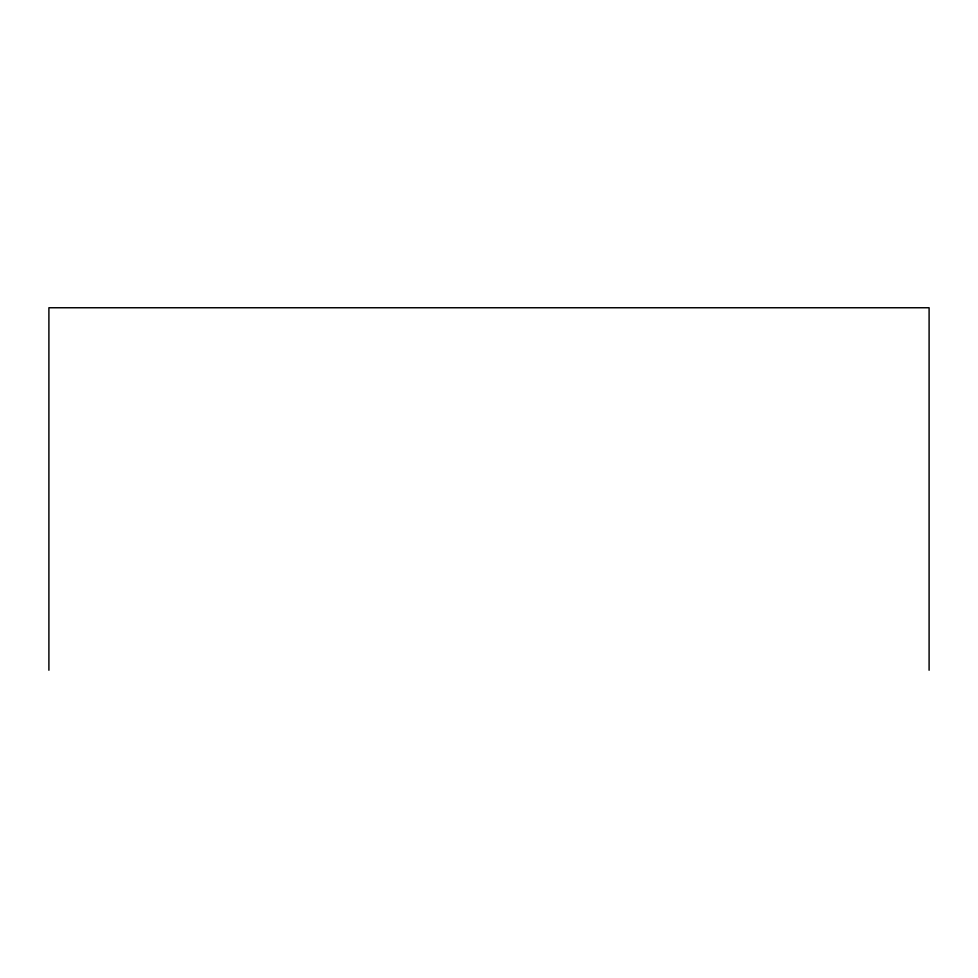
<?xml version="1.0" encoding="UTF-8"?>
<svg xmlns="http://www.w3.org/2000/svg" width="978" height="978" viewBox="0 0 978 978"><rect width="100%" height="100%" fill="white"/><g stroke="black" fill="none" stroke-linecap="round" stroke-linejoin="round"><path stroke-width="1.47" d="M929.1 670.248L929.1 307.752L48.9 307.752L48.9 670.248"/></g></svg>
